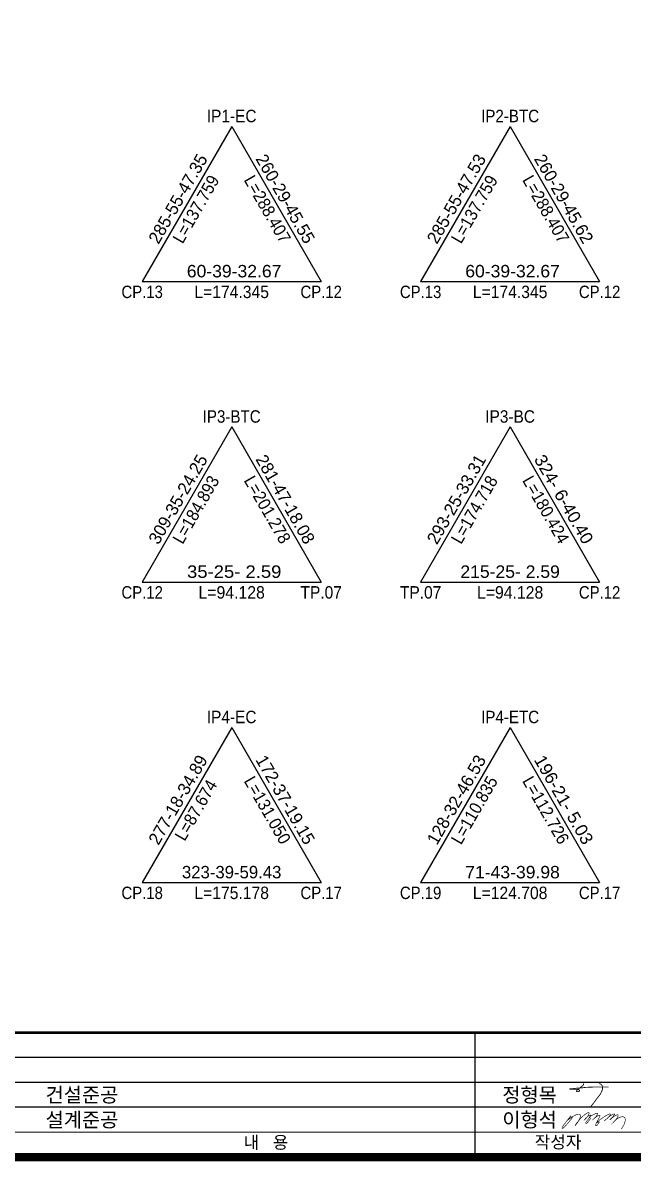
# Model space of a CAD drawing. Extents: x 227222 to 228063, y 224653 to 225247.
# Drawn here: x 227584.2 to 227731.5, y 224671.6 to 224946.1 of the extents above; entities that cross this region are included whole.
import ezdxf
from ezdxf.enums import TextEntityAlignment as Align

# ---------------------------------------------------------------- set-up
doc = ezdxf.new("R2010")
doc.units = 0
doc.header["$LTSCALE"] = 10
doc.header["$MEASUREMENT"] = 0
for name, color, linetype in [('CA-LEAL', 1, 'CONTINUOUS'), ('CA-LEAT', 3, 'CONTINUOUS'), ('CX-BORD', 3, 'CONTINUOUS'), ('CX-BORD-LIN1', 4, 'CONTINUOUS'), ('CX-BORD-LIN2', 3, 'CONTINUOUS'), ('CX-BORD-TEX2', 7, 'CONTINUOUS'), ('CX-BORD-TEX3', 6, 'CONTINUOUS')]:
    doc.layers.add(name, color=color, linetype=linetype)
doc.styles.get("Standard").update_dxf_attribs({"font": 'Dotum.ttf'})
doc.styles.add('TB_TEXT', font='Dotum.ttf')
doc.styles.add('TB_WBTXT', font='Dotum.ttf')
doc.styles.add('TB_WMTXT', font='Dotum.ttf')

# ---------------------------------------------------------------- blocks, each defined once
blk = doc.blocks.new('CXBLKA1-KHCA1')
at = {"layer": 'CX-BORD-LIN1', "const_width": 2}
blk.add_lwpolyline([(796, -2.273736754432321e-12), (0, 0), (0, 553.9999999999995), (795.9999999999995, 553.9999999999995)], close=True, dxfattribs=at)
at = {"layer": 'CX-BORD-LIN1'}
for points, const_width in [([(796, 30.00000000000098), (0, 29.99999999999869)], 0.6), ([(566, 6.000000000000252), (270, 5.9999999999993)], 0.2)]:
    blk.add_lwpolyline(points, dxfattribs=dict(at, const_width=const_width))
blk.add_lwpolyline([(446, 3.907985046680551e-13), (446, 29.99999999999992)], dxfattribs=at)
at = {"layer": 'CX-BORD-LIN2'}
for points in [[(566, 24.00000000000025), (270, 23.9999999999993)], [(566, 18.00000000000136), (270, 18.00000000000041)], [(566, 12.00000000000136), (270, 12.00000000000041)]]:
    blk.add_lwpolyline(points, dxfattribs=at)
at = {"layer": 'CX-BORD-LIN1', "style": 'TB_TEXT'}
for tag, height, p in [('TR_RNUM4', 3, (285.105116618196, 26.63656332936284)), ('TR_RDAT4', 3.5, (317.5, 26.99999999999994)), ('TR_DGN4', 3.5, (459.1184542177598, 26.99999999999993)), ('TR_CHK4', 3.5, (499.1184542177598, 26.99999999999993)), ('TR_APP4', 3.5, (539.1184542177598, 27.00000000000016)), ('TR_RNUM3', 3, (285.105116618196, 20.63656332936395)), ('TR_RDAT3', 3.5, (317.5, 21.00000000000105)), ('TR_DGN3', 3.5, (459.1184542177598, 21.00000000000104)), ('TR_CHK3', 3.5, (499.1184542177598, 21.00000000000104)), ('TR_APP3', 3.5, (539.1184542177598, 21.00000000000126)), ('TR_RDAT2', 3.5, (317.5, 15.00000000000105)), ('TR_DGN2', 3.5, (459.1184542177598, 15.00000000000104)), ('TR_CHK2', 3.5, (499.1184542177598, 15.00000000000104)), ('TR_APP2', 3.5, (539.1184542177598, 15.00000000000126)), ('TR_RNUM2', 3, (285.105116618196, 14.63656332936395)), ('TR_RNUM1', 3, (285.105116618196, 8.636563329362843)), ('TR_RDAT1', 3.5, (317.5, 8.999999999999943)), ('TR_DGN1', 3.5, (459.1184542177598, 8.999999999999929)), ('TR_CHK1', 3.5, (499.1184542177598, 8.999999999999929)), ('TR_APP1', 3.5, (539.1184542177598, 9.000000000000156))]:
    blk.add_attdef(tag, text='', height=height, dxfattribs=at).set_placement(p, align=Align.MIDDLE_CENTER)
for tag, p in [('TR_RCON4', (342.3033138082337, 26.99999999999994)), ('TR_RCON3', (342.3033138082337, 21.00000000000105)), ('TR_RCON2', (342.3033138082337, 15.00000000000105)), ('TR_RCON1', (342.3033138082337, 8.999999999999943))]:
    blk.add_attdef(tag, text='', height=3.5, dxfattribs=at).set_placement(p, align=Align.MIDDLE_LEFT)
at = {"layer": 'CX-BORD-LIN2', "style": 'TB_TEXT'}
blk.add_attdef('TD_VERSION', text='', height=3, rotation=90, dxfattribs=at).set_placement((800.499999405456, 48.01489921212271), align=Align.MIDDLE_CENTER)
at = {"layer": 'CX-BORD-TEX2', "style": 'TB_WMTXT'}
for tag, height, p in [('TB_CNAME', 5, (15.34476638720071, 531.8324131479244)), ('TB_CSCOP', 4, (16.63456755316156, 523.8324131479244))]:
    blk.add_attdef(tag, text='', height=height, dxfattribs=at).set_placement(p, align=Align.BOTTOM_LEFT)
at = {"layer": 'CX-BORD-TEX2', "style": 'TB_WBTXT'}
for tag, height, p in [('TB_MTITIL', 10, (398, 533.326413560618)), ('TB_STITL', 7, (398, 518.326413560618))]:
    blk.add_attdef(tag, text='', height=height, dxfattribs=at).set_placement(p, align=Align.MIDDLE_CENTER)
at = {"layer": 'CX-BORD-TEX3', "style": 'TB_TEXT'}
for s, p in [('작성자', (466, 3.662000000000319)), ('내   용', (395.5, 3.584115170363834))]:
    blk.add_text(s, height=3, dxfattribs=at).set_placement(p, align=Align.MIDDLE)
for tag, height, p in [('TD_DCOMP', 4.5, (217.5, 24.99999999999931)), ('TD_CSECT', 4.5, (611, 24.99999999999896)), ('TD_DNAME_TOP', 4.5, (755, 24.99999999999912)), ('TD_DNAME_MAIN', 4.5, (755, 19.00715491911868)), ('TD_CCOMP', 4.5, (217.5, 14.99999999999931)), ('TD_HSCAL', 4.5, (626.6991483434026, 15.23515171695612)), ('TD_VSCAL', 4.5, (655.7793615572627, 15.23515171695612)), ('TD_DNAME_BOT', 3, (755, 13.65422715006187)), ('TD_CNAME', 4.5, (65, 5.752181573154171)), ('TD_FIELD', 4.5, (182.5, 5.52709622435755)), ('TD_CSTEP', 4.5, (253.2440000000001, 5.527096224357066)), ('TD_DWGCODE', 4.5, (641, 5.385823260720159)), ('TD_DWGNO', 4.5, (755, 5.385823260720144))]:
    blk.add_attdef(tag, text='', height=height, dxfattribs=at).set_placement(p, align=Align.MIDDLE_CENTER)
at = {"layer": 'CX-BORD-TEX3', "style": 'TB_TEXT', "width": 0.9}
blk.add_attdef('TD_CDIST', text='', height=4.5, dxfattribs=at).set_placement((656, 24.99999999999902), align=Align.MIDDLE_CENTER)

msp = doc.modelspace()

# ---------------------------------------------------------------- linework, layer by layer
at = {"layer": 'CA-LEAL', "linetype": 'Continuous'}
for p, q in [((227634.6017678194, 224921.1217335992), (227613.0017704591, 224883.7094340753)), ((227634.6017678194, 224921.1217335992), (227656.2017704591, 224883.7094371232)), ((227701.8017678194, 224921.1217383405), (227680.2017704591, 224883.7094388166)), ((227701.8017678194, 224921.1217383405), (227723.4017704591, 224883.7094418645)), ((227613.0017704591, 224883.7094340753), (227656.2017704591, 224883.7094371232)), ((227680.2017704591, 224883.7094388166), (227723.4017704591, 224883.7094418645)), ((227634.601772932, 224848.6592785591), (227613.0017755717, 224811.2469790351)), ((227634.601772932, 224848.6592785591), (227656.2017755717, 224811.2469820832)), ((227701.8017729321, 224848.6592833005), (227680.2017755717, 224811.2469837765)), ((227701.8017729321, 224848.6592833005), (227723.4017755717, 224811.2469868245)), ((227613.0017755717, 224811.2469790351), (227656.2017755717, 224811.2469820832)), ((227680.2017755717, 224811.2469837765), (227723.4017755717, 224811.2469868245)), ((227634.6017780447, 224776.1968235191), (227613.0017806843, 224738.7845259951)), ((227634.6017780447, 224776.1968235191), (227656.2017806843, 224738.7845290431)), ((227701.8017780447, 224776.1968282604), (227680.2017806843, 224738.7845307364)), ((227701.8017780447, 224776.1968282604), (227723.4017806843, 224738.7845337844)), ((227613.0017806843, 224738.7845259951), (227656.2017806843, 224738.7845290431)), ((227680.2017806843, 224738.7845307364), (227723.4017806843, 224738.7845337844))]:
    msp.add_line(p, q, dxfattribs=at)
at = {"layer": 'CX-BORD-LIN1'}
for points, const_width in [([(227716.0910291561, 224688.9960875531), (227717.0493697245, 224689.0663869375), (227718.3184662339, 224689.2291383975), (227719.0632351396, 224689.2680883558), (227719.987156082, 224689.3763877949), (227720.6150137883, 224689.4066817726), (227721.7278384252, 224689.4542864085), (227725.575680151, 224689.4846455373)], 0.2099999999999999), ([(227719.5088062, 224690.3147525161), (227719.5214854259, 224690.1838058888), (227719.5341646517, 224690.1246688493), (227719.5172586722, 224690.0401867129), (227719.4792220299, 224689.9641533765), (227719.4327318802, 224689.8838956401), (227719.263677261, 224689.7740690582), (227719.0270007942, 224689.558640946), (227718.5874598197, 224689.2291618519), (227718.3507833528, 224688.9968374427), (227718.156370282, 224688.8489938669), (227718.0126741145, 224688.764512382), (227717.932373041, 224688.6673583486), (227717.868977947, 224688.5871006122), (227717.8309402695, 224688.4983947274), (227717.8351670232, 224688.4265851394), (227717.8774304192, 224688.3547755515), (227717.9154680967, 224688.3421036545), (227718.0887484344, 224688.3547755515), (227718.1605970357, 224688.3716725), (227718.4395368985, 224688.4350332879), (227718.54096967, 224688.4688265334), (227718.5663281216, 224688.5026191273), (227718.562101368, 224688.5871006122), (227718.54096967, 224688.6758064971), (227718.4944795203, 224688.747616085), (227718.4522161243, 224688.785633079), (227718.338104127, 224688.8236494215), (227718.2070871854, 224688.8658901639), (227718.0845227159, 224688.8912352609), (227717.9070156246, 224688.8912352609), (227717.6407539524, 224688.9165797063), (227716.7218258176, 224688.9459745983), (227716.1343619218, 224688.9501983467)], 0.2099999999999999), ([(227723.2807506265, 224690.3155688599), (227723.501583237, 224690.2160315978), (227723.6358155343, 224690.1597709812), (227723.7310763965, 224690.1035103647), (227723.817677745, 224690.0342670802), (227723.9066724941, 224689.9124963396), (227724.0039489061, 224689.8287341234), (227724.0608180497, 224689.707577758), (227724.0742871391, 224689.5475320249), (227724.0823431267, 224688.9216745256), (227724.0631969574, 224688.8116440206), (227724.00815185, 224688.6513813343), (227723.9483199414, 224688.5317827327), (227723.9267803715, 224688.4839429012), (227723.7999270359, 224688.1958882058), (227723.6491521171, 224687.8921066763), (227723.4001432191, 224687.5059324076), (227723.0674791741, 224687.0729848315), (227722.6766219547, 224686.6029962255), (227722.4372953557, 224686.2729034077), (227722.0612416086, 224685.7308374427), (227721.6663522545, 224685.2428742883), (227721.1843894972, 224684.607941235)], 0.2099999999999999), ([(227716.503634035, 224682.6140438824), (227716.4503934049, 224682.5482442014), (227716.3829058453, 224682.4622981565), (227716.3034973661, 224682.3594834702), (227716.2144939777, 224682.2430778648), (227716.1182216901, 224682.1163590626), (227716.0170065134, 224681.982604786), (227715.9131744578, 224681.8450927572), (227715.8090515334, 224681.7071006988), (227715.706633627, 224681.5714413795), (227715.606596132, 224681.4390677541), (227715.5092843181, 224681.3104678241), (227715.4150434554, 224681.186129591), (227715.3242188139, 224681.066541056), (227715.2371556635, 224680.9521902207), (227715.1541992742, 224680.8435650862), (227715.0756949159, 224680.7411536542), (227715.0018999176, 224680.6452539929), (227714.9327198449, 224680.5554044392), (227714.8679723224, 224680.4709533969), (227714.8074749747, 224680.3912492697), (227714.7510454264, 224680.3156404615), (227714.6985013021, 224680.243475376), (227714.6496602265, 224680.1741024172), (227714.6043398241, 224680.1068699886), (227714.5624033652, 224680.0413206446), (227714.5238967027, 224679.9777735408), (227714.488911335, 224679.9167419831), (227714.4575387606, 224679.8587392774), (227714.429870478, 224679.8042787299), (227714.4059979856, 224679.7538736464), (227714.3860127819, 224679.708037333), (227714.3700063655, 224679.6672830956), (227714.3580367474, 224679.6319735296), (227714.3500279899, 224679.6018683876), (227714.3458706677, 224679.5765767119), (227714.3454553557, 224679.5557075445), (227714.3486726287, 224679.5388699275), (227714.3554130615, 224679.5256729031), (227714.3655672288, 224679.5157255133), (227714.3790257057, 224679.5086368003), (227714.3956822619, 224679.50412042), (227714.4154434473, 224679.502308484), (227714.4382190071, 224679.5034377175), (227714.4639186861, 224679.5077448459), (227714.4924522295, 224679.5154665947), (227714.5237293821, 224679.5268396891), (227714.557659889, 224679.5421008546), (227714.5941534952, 224679.5614868166), (227714.6333075711, 224679.5854075956), (227714.6759699894, 224679.6149663941), (227714.7231762477, 224679.6514397095), (227714.7759618442, 224679.6961040396), (227714.8353622766, 224679.7502358819), (227714.902413043, 224679.8151117339), (227714.9781496413, 224679.8920080936), (227715.0636075693, 224679.9822014583), (227715.1592500708, 224680.0862596033), (227715.2632513715, 224680.2019154137), (227715.3732134431, 224680.3261930525), (227715.4867382571, 224680.4561166824), (227715.6014277851, 224680.5887104662), (227715.7148839987, 224680.7209985668), (227715.8247088693, 224680.850005147), (227715.9285043687, 224680.9727543695), (227716.0243538459, 224681.0868408294), (227716.1122661611, 224681.19214085), (227716.1927315519, 224681.2891011869), (227716.266240256, 224681.3781685958), (227716.333282511, 224681.4597898322), (227716.3943485548, 224681.5344116515), (227716.4499286249, 224681.6024808094), (227716.5005129591, 224681.6644440616), (227716.5465495515, 224681.7207836321), (227716.5883174224, 224681.7721236201), (227716.6260533486, 224681.819123593), (227716.6599941067, 224681.8624431187), (227716.6903764734, 224681.9027417648), (227716.7174372256, 224681.9406790989), (227716.74141314, 224681.9769146886), (227716.7625409933, 224682.0121081017), (227716.7810451968, 224682.0467504606), (227716.7971006995, 224682.0806591075), (227716.8108700852, 224682.1134829393), (227716.8225159376, 224682.1448708528), (227716.8322008404, 224682.1744717452), (227716.8400873773, 224682.2019345134), (227716.8463381317, 224682.2269080542), (227716.8511156876, 224682.2490412648), (227716.8544981417, 224682.2680539796), (227716.8562256436, 224682.2839497833), (227716.8559538559, 224682.2968031986), (227716.8533384413, 224682.3066887476), (227716.8480350626, 224682.3136809529), (227716.8396993824, 224682.3178543369), (227716.8279870633, 224682.3192834219), (227716.8125537682, 224682.3180427304), (227716.7931033787, 224682.3141305331), (227716.7695326526, 224682.3072400946), (227716.7417865666, 224682.2969884273), (227716.7098100975, 224682.2829925441), (227716.6735482221, 224682.2648694577), (227716.6329459172, 224682.2422361809), (227716.5879481595, 224682.2147097264), (227716.5384999257, 224682.1819071069), (227716.4846159478, 224682.14360136), (227716.4265899779, 224682.1001896227), (227716.3647855232, 224682.0522250565), (227716.2995660908, 224682.0002608232), (227716.2312951879, 224681.9448500847), (227716.1603363218, 224681.8865460024), (227716.0870529997, 224681.8259017383), (227716.0118087287, 224681.7634704541), (227715.9356567265, 224681.7002812937), (227715.8624090524, 224681.6392673308), (227715.7965674762, 224681.5838376211), (227715.7426337677, 224681.5374012204), (227715.7051096967, 224681.5033671846), (227715.6884970328, 224681.4851445694), (227715.697297546, 224681.4861424309), (227715.7360130059, 224681.5097698246), (227715.80741462, 224681.5580991253), (227715.9073513454, 224681.6278559831), (227716.0299415772, 224681.7144293663), (227716.16930371, 224681.813208244), (227716.3195561389, 224681.9195815847), (227716.4748172587, 224682.0289383572), (227716.6292054642, 224682.1366675301), (227716.7768391503, 224682.2381580722), (227716.9130468484, 224682.329705284), (227717.0379976355, 224682.4112297935), (227717.1530707254, 224682.4835585602), (227717.2596453316, 224682.5475185438), (227717.3591006679, 224682.603936704), (227717.4528159478, 224682.6536400006), (227717.542170385, 224682.697455393), (227717.6285431931, 224682.7362098411), (227717.7130142726, 224682.7706239609), (227717.795466271, 224682.8009929948), (227717.8754825227, 224682.8275058415), (227717.952646362, 224682.8503513998), (227718.0265411235, 224682.8697185685), (227718.0967501412, 224682.8857962462), (227718.1628567498, 224682.8987733319), (227718.2244442835, 224682.9088387242), (227718.2812229106, 224682.9161374186), (227718.3334101342, 224682.9206387969), (227718.3813502918, 224682.9222683376), (227718.4253877203, 224682.920951519), (227718.4658667571, 224682.91661382), (227718.5031317393, 224682.9091807188), (227718.5375270041, 224682.898577694), (227718.5693968885, 224682.8847302239), (227718.599019377, 224682.8676373815), (227718.6264070423, 224682.8475926167), (227718.6515061044, 224682.8249629738), (227718.6742627831, 224682.8001154969), (227718.6946232983, 224682.7734172303), (227718.71253387, 224682.7452352186), (227718.727940718, 224682.7159365056), (227718.7407900623, 224682.6858881357), (227718.7510490372, 224682.6553144139), (227718.7587684351, 224682.623868687), (227718.7640199628, 224682.5910615629), (227718.766875327, 224682.5564036492), (227718.7674062345, 224682.5194055534), (227718.7656843922, 224682.4795778834), (227718.7617815067, 224682.4364312467), (227718.755769285, 224682.389476251), (227718.7476288678, 224682.3382727212), (227718.736979132, 224682.2825773518), (227718.7233483886, 224682.2221960543), (227718.7062649486, 224682.1569347407), (227718.6852571229, 224682.0865993226), (227718.6598532224, 224682.0109957116), (227718.6295815581, 224681.9299298194), (227718.593970441, 224681.8432075579), (227718.5526450344, 224681.7507323463), (227718.5056179109, 224681.6527976351), (227718.452998496, 224681.5497943824), (227718.3948962144, 224681.4421135464), (227718.3314204916, 224681.330146085), (227718.2626807526, 224681.2142829566), (227718.1887864226, 224681.0949151191), (227718.1098469266, 224680.9724335308), (227718.0264197875, 224680.847773876), (227717.9408549181, 224680.7240507457), (227717.8559503289, 224680.6049234568), (227717.7745040304, 224680.4940513265), (227717.6993140331, 224680.3950936718), (227717.6331783474, 224680.3117098098), (227717.5788949839, 224680.2475590578), (227717.539261953, 224680.2063007328), (227717.5163532388, 224680.1904674379), (227717.5093467192, 224680.1980849201), (227717.5166962459, 224680.2260522124), (227717.5368556704, 224680.2712683479), (227717.5682788442, 224680.3306323597), (227717.609419619, 224680.4010432807), (227717.6587318462, 224680.4794001439), (227717.7146693774, 224680.5626019823), (227717.775853086, 224680.6480513717), (227717.8415719324, 224680.7351650589), (227717.911281899, 224680.8238633331), (227717.9844389679, 224680.9140664836), (227718.0604991216, 224681.0056948001), (227718.1389183422, 224681.0986685717), (227718.219152612, 224681.1929080879), (227718.3006579134, 224681.2883336381), (227718.3830231414, 224681.384843328), (227718.4663688437, 224681.4822465289), (227718.5509484805, 224681.5803304283), (227718.6370155121, 224681.6788822139), (227718.724823399, 224681.7776890732), (227718.8146256014, 224681.8765381938), (227718.9066755798, 224681.9752167635), (227719.0012267946, 224682.0735119697), (227719.0983845434, 224682.1711476326), (227719.1976614734, 224682.2675941032), (227719.2984220688, 224682.362258365), (227719.4000308142, 224682.4545474014), (227719.501852194, 224682.5438681959), (227719.6032506925, 224682.629627732), (227719.7035907943, 224682.7112329932), (227719.8022369836, 224682.7880909631), (227719.8985689946, 224682.8596941761), (227719.9920275599, 224682.9258773705), (227720.0820686618, 224682.9865608358), (227720.1681482825, 224683.0416648614), (227720.2497224044, 224683.0911097367), (227720.3262470097, 224683.1348157509), (227720.3971780806, 224683.1727031936), (227720.4619715996, 224683.2046923541), (227720.5202559245, 224683.2307912661), (227720.572348917, 224683.2513589405), (227720.6187408141, 224683.2668421327), (227720.6599218533, 224683.2776875979), (227720.6963822717, 224683.2843420914), (227720.7286123066, 224683.2872523685), (227720.7571021953, 224683.2868651845), (227720.7823421751, 224683.2836272945), (227720.8047529353, 224683.2779544344), (227720.8244769741, 224683.2701382621), (227720.841587242, 224683.2604394158), (227720.8561566893, 224683.2491185339), (227720.8682582663, 224683.2364362548), (227720.8779649234, 224683.2226532166), (227720.885349611, 224683.2080300579), (227720.8904852795, 224683.1928274169), (227720.893417471, 224683.1771769412), (227720.894082095, 224683.1606943159), (227720.8923876529, 224683.1428662356), (227720.8882426458, 224683.1231793946), (227720.8815555752, 224683.1011204875), (227720.8722349423, 224683.0761762085), (227720.8601892485, 224683.0478332523), (227720.845326995, 224683.0155783132), (227720.8276476636, 224682.9790988785), (227720.807514658, 224682.9388856066), (227720.7853823625, 224682.8956299489), (227720.7617051613, 224682.8500233565), (227720.7369374385, 224682.8027572808), (227720.7115335784, 224682.754523173), (227720.6859479652, 224682.7060124845), (227720.660634983, 224682.6579166664), (227720.6359218713, 224682.6107835658), (227720.611627291, 224682.5645866125), (227720.5874427581, 224682.5191556321), (227720.5630597885, 224682.4743204499), (227720.5381698983, 224682.4299108917), (227720.5124646035, 224682.3857567829), (227720.4856354202, 224682.3416879491), (227720.4573738644, 224682.2975342159), (227720.4274622253, 224682.2532011964), (227720.3960458852, 224682.2088976547), (227720.3633609992, 224682.1649081424), (227720.3296437229, 224682.1215172113), (227720.2951302115, 224682.0790094129), (227720.2600566205, 224682.0376692992), (227720.224659105, 224681.9977814216), (227720.1891738207, 224681.959630332), (227720.1537641798, 224681.9233649487), (227720.1183026234, 224681.8885916569), (227720.0825888495, 224681.8547812086), (227720.0464225562, 224681.8214043555), (227720.0096034416, 224681.7879318498), (227719.9719312037, 224681.7538344432), (227719.9332055407, 224681.7185828876), (227719.8932261505, 224681.6816479351), (227719.8521591226, 224681.6429706048), (227719.8116361119, 224681.6043729856), (227719.7736551647, 224681.5681474333), (227719.7402143271, 224681.5365863044), (227719.7133116455, 224681.5119819546), (227719.6949451661, 224681.4966267404), (227719.687112935, 224681.4928130175), (227719.6918129987, 224681.5028331423), (227719.7104317896, 224681.5282233231), (227719.7419092859, 224681.5674951776), (227719.784573852, 224681.618404176), (227719.8367538524, 224681.6787057881), (227719.8967776516, 224681.7461554842), (227719.9629736139, 224681.8185087342), (227720.0336701038, 224681.8935210082), (227720.1071954858, 224681.9689477762), (227720.1820659571, 224682.0428428091), (227720.2575490454, 224682.1144530797), (227720.3331001113, 224682.1833238622), (227720.4081745153, 224682.2490004302), (227720.4822276179, 224682.3110280576), (227720.5547147797, 224682.3689520182), (227720.6250913611, 224682.4223175859), (227720.6928127227, 224682.4706700344), (227720.7573797671, 224682.5136862855), (227720.8184755654, 224682.5515698516), (227720.875828731, 224682.5846558936), (227720.929167877, 224682.6132795719), (227720.9782216166, 224682.637776047), (227721.0227185632, 224682.6584804794), (227721.0623873299, 224682.6757280298), (227721.0969565301, 224682.6898538586), (227721.1262755315, 224682.7011275029), (227721.1506767201, 224682.7095560062), (227721.1706132365, 224682.7150807889), (227721.1865382212, 224682.7176432708), (227721.1989048146, 224682.7171848722), (227721.2081661574, 224682.7136470132), (227721.2147753902, 224682.7069711139), (227721.2191856533, 224682.6970985945), (227721.2217776555, 224682.6840227496), (227721.2226423769, 224682.6679443724), (227721.2217983658, 224682.6491161305), (227721.2192641704, 224682.6277906916), (227721.2150583391, 224682.6042207234), (227721.2091994201, 224682.5786588935), (227721.2017059618, 224682.5513578697), (227721.1925965122, 224682.5225703195), (227721.1818471691, 224682.4924593742), (227721.1692642279, 224682.4608300182), (227721.1546115331, 224682.4273976999), (227721.1376529294, 224682.3918778672), (227721.1181522615, 224682.3539859682), (227721.0958733741, 224682.3134374509), (227721.0705801119, 224682.2699477636), (227721.0420363195, 224682.2232323542), (227721.010069414, 224682.173078473), (227720.9747611016, 224682.1195605791), (227720.9362566609, 224682.062824934), (227720.8947013708, 224682.0030177985), (227720.8502405096, 224681.9402854343), (227720.8030193561, 224681.8747741025), (227720.753183189, 224681.8066300643), (227720.7008772868, 224681.7359995811), (227720.6463740728, 224681.6631725186), (227720.5904545488, 224681.5890131604), (227720.534026861, 224681.5145293946), (227720.4779991558, 224681.4407291093), (227720.4232795796, 224681.3686201925), (227720.3707762786, 224681.2992105323), (227720.3213973992, 224681.2335080169), (227720.2760510878, 224681.1725205341), (227720.2354577615, 224681.1170201741), (227720.1995869207, 224681.0668358348), (227720.1682203367, 224681.0215606159), (227720.1411397807, 224680.980787617), (227720.118127024, 224680.944109938), (227720.0989638378, 224680.9111206786), (227720.0834319934, 224680.8814129386), (227720.0713132621, 224680.8545798177), (227720.0624378412, 224680.8302631694), (227720.0568296333, 224680.8082998627), (227720.0545609668, 224680.7885755206), (227720.0557041705, 224680.7709757654), (227720.0603315729, 224680.7553862203), (227720.0685155027, 224680.7416925078), (227720.0803282884, 224680.7297802508), (227720.0958422587, 224680.7195350721), (227720.1150241335, 224680.7109312661), (227720.1374181987, 224680.7042978145), (227720.1624631313, 224680.7000523709), (227720.1895976083, 224680.6986125886), (227720.218260307, 224680.7003961212), (227720.2478899045, 224680.705820622), (227720.2779250777, 224680.7153037446), (227720.3078045039, 224680.7292631423), (227720.3371934307, 224680.7480871789), (227720.3666633873, 224680.7720470583), (227720.3970124735, 224680.8013846947), (227720.4290387892, 224680.8363420025), (227720.463540434, 224680.8771608958), (227720.5013155078, 224680.9240832888), (227720.5431621104, 224680.9773510959), (227720.5898783415, 224681.0372062311), (227720.6418507819, 224681.1035387041), (227720.6978199367, 224681.1748309055), (227720.7561147918, 224681.2492133214), (227720.8150643331, 224681.3248164379), (227720.8729975467, 224681.3997707408), (227720.9282434185, 224681.4722067164), (227720.9791309346, 224681.5402548506), (227721.0239890809, 224681.6020456294), (227721.0615434235, 224681.6561634005), (227721.0921058481, 224681.7030079573), (227721.1163848209, 224681.743432955), (227721.1350888076, 224681.7782920485), (227721.1489262742, 224681.808438893), (227721.1586056866, 224681.8347271434), (227721.1648355107, 224681.8580104549), (227721.1683242125, 224681.8791424824), (227721.169689381, 224681.8988385909), (227721.1691850982, 224681.9172609838), (227721.1669745693, 224681.9344335747), (227721.1632209994, 224681.9503802769), (227721.1580875936, 224681.9651250038), (227721.1517375571, 224681.9786916688), (227721.1443340951, 224681.9911041852), (227721.1360404126, 224682.0023864665), (227721.1269321367, 224682.0125912521), (227721.1167345818, 224682.0218865859), (227721.1050854841, 224682.0304693376), (227721.0916225799, 224682.038536377), (227721.0759836054, 224682.0462845741), (227721.0578062969, 224682.0539107987), (227721.0367283905, 224682.0616119207), (227721.0123876226, 224682.0695848097), (227720.9849446253, 224682.0781237807), (227720.9566516136, 224682.0879129288), (227720.9302836985, 224682.0997337939), (227720.908615991, 224682.1143679159), (227720.8944236021, 224682.1325968348), (227720.8904816427, 224682.1552020906), (227720.8995652237, 224682.1829652233), (227720.9244494561, 224682.2166677729), (227720.9670024443, 224682.2567709204), (227721.0254642658, 224682.3024544111), (227721.0971679915, 224682.3525776314), (227721.1794466924, 224682.4059999677), (227721.2696334394, 224682.4615808063), (227721.3650613034, 224682.5181795336), (227721.4630633553, 224682.5746555359), (227721.5609726661, 224682.6298681996), (227721.6565516487, 224682.6828439652), (227721.7492800842, 224682.7332774884), (227721.8390670955, 224682.7810304795), (227721.9258218058, 224682.8259646483), (227722.0094533381, 224682.8679417051), (227722.0898708155, 224682.9068233596), (227722.1669833611, 224682.9424713219), (227722.2407000978, 224682.9747473021), (227722.3109121184, 224683.0035728556), (227722.3774383946, 224683.0291089199), (227722.4400798675, 224683.0515762781), (227722.4986374786, 224683.071195713), (227722.552912169, 224683.0881880076), (227722.60270488, 224683.1027739451), (227722.6478165528, 224683.1151743083), (227722.6880481288, 224683.1256098802), (227722.723312237, 224683.1342344921), (227722.7539682575, 224683.1409341677), (227722.7804872581, 224683.1455279795), (227722.8033403067, 224683.1478349993), (227722.8229984712, 224683.1476742993), (227722.8399328193, 224683.1448649517), (227722.854614419, 224683.1392260287), (227722.8675143381, 224683.1305766022), (227722.879004115, 224683.1188461363), (227722.8890571701, 224683.104405661), (227722.8975473943, 224683.0877365981), (227722.9043486785, 224683.0693203698), (227722.9093349137, 224683.0496383979), (227722.9123799907, 224683.0291721041), (227722.9133578005, 224683.0084029106), (227722.9121422341, 224682.987812239), (227722.9086250055, 224682.9676966605), (227722.9027691219, 224682.9476133426), (227722.8945554136, 224682.9269346017), (227722.8839647108, 224682.9050327545), (227722.870977844, 224682.8812801176), (227722.8555756435, 224682.8550490075), (227722.8377389395, 224682.8257117409), (227722.8174485624, 224682.7926406343), (227722.7947673594, 224682.7554699715), (227722.770086246, 224682.7148819047), (227722.7438781542, 224682.6718205532), (227722.7166160164, 224682.6272300365), (227722.6887727648, 224682.5820544739), (227722.6608213317, 224682.5372379847), (227722.6332346493, 224682.4937246884), (227722.6064856498, 224682.4524587042), (227722.5808897251, 224682.414131948), (227722.5561321048, 224682.3784275199), (227722.5317404784, 224682.3447763165), (227722.5072425349, 224682.3126092347), (227722.4821659639, 224682.2813571708), (227722.4560384544, 224682.2504510217), (227722.4283876959, 224682.2193216837), (227722.3987413776, 224682.1874000538), (227722.3667331081, 224682.1542158643), (227722.3324201733, 224682.1196941923), (227722.2959657784, 224682.0838589507), (227722.2575331286, 224682.0467340524), (227722.2172854292, 224682.0083434103), (227722.1753858853, 224681.9687109374), (227722.1319977022, 224681.9278605467), (227722.087284085, 224681.8858161511), (227722.0418470624, 224681.8430200564), (227721.9980439567, 224681.80158814), (227721.9586709137, 224681.7640546722), (227721.9265240789, 224681.7329539232), (227721.9043995983, 224681.7108201634), (227721.8950936173, 224681.7001876629), (227721.9014022819, 224681.7035906921), (227721.9261217376, 224681.7235635213), (227721.970940511, 224681.7616033058), (227722.0331166509, 224681.8150587412), (227722.1088005873, 224681.8802414082), (227722.1941427498, 224681.9534628874), (227722.2852935682, 224682.0310347594), (227722.3784034723, 224682.1092686051), (227722.4696228917, 224682.1844760049), (227722.5551022562, 224682.2529685397), (227722.6318091614, 224682.3118648846), (227722.6999798658, 224682.3615120943), (227722.7606677939, 224682.4030643175), (227722.8149263699, 224682.4376757034), (227722.8638090184, 224682.466500401), (227722.9083691636, 224682.4906925593), (227722.94966023, 224682.5114063274), (227722.988735642, 224682.5297958543), (227723.0264641863, 224682.5468216024), (227723.0629760991, 224682.5626692875), (227723.0982169789, 224682.577330939), (227723.1321324243, 224682.5907985859), (227723.1646680338, 224682.6030642575), (227723.195769406, 224682.614119983), (227723.2253821395, 224682.6239577917), (227723.2534518328, 224682.6325697126), (227723.2799391269, 224682.639908321), (227723.3048648328, 224682.6457683744), (227723.3282648039, 224682.6499051766), (227723.3501748936, 224682.6520740312), (227723.3706309553, 224682.6520302417), (227723.3896688426, 224682.6495291119), (227723.4073244087, 224682.6443259452), (227723.4236335072, 224682.6361760453), (227723.4385898517, 224682.624932687), (227723.4520185963, 224682.6108410301), (227723.4637027555, 224682.5942442057), (227723.4734253437, 224682.5754853449), (227723.4809693754, 224682.5549075786), (227723.486117865, 224682.532854038), (227723.4886538268, 224682.509667854), (227723.4883602754, 224682.4856921578), (227723.4850986327, 224682.4611774233), (227723.4790439517, 224682.4360034955), (227723.4704496926, 224682.4099575627), (227723.4595693161, 224682.3828268129), (227723.4466562824, 224682.3543984341), (227723.4319640522, 224682.3244596144), (227723.4157460859, 224682.2927975421), (227723.3982558438, 224682.2591994048), (227723.3797167015, 224682.2235312994), (227723.3602316943, 224682.1859749559), (227723.3398737725, 224682.1467910128), (227723.3187158864, 224682.1062401086), (227723.2968309865, 224682.064582882), (227723.274292023, 224682.0220799715), (227723.2511719462, 224681.9789920156), (227723.2275437065, 224681.935579653), (227723.2034710837, 224681.892039691), (227723.1789811746, 224681.8483136122), (227723.1540919058, 224681.8042790685), (227723.1288212038, 224681.7598137116), (227723.1031869948, 224681.714795193), (227723.0772072054, 224681.6691011642), (227723.0508997619, 224681.6226092772), (227723.0242825908, 224681.5751971833), (227722.9973979353, 224681.526829414), (227722.9703853055, 224681.4778180187), (227722.9434085286, 224681.4285619268), (227722.9166314317, 224681.3794600674), (227722.8902178415, 224681.3309113696), (227722.8643315853, 224681.2833147627), (227722.83913649, 224681.2370691758), (227722.8147963827, 224681.1925735382), (227722.7914234691, 224681.1500734113), (227722.7689234705, 224681.1092008854), (227722.7471504864, 224681.0694346829), (227722.725958617, 224681.0302535266), (227722.705201962, 224680.9911361386), (227722.6847346213, 224680.9515612418), (227722.6644106948, 224680.9110075585), (227722.6440842822, 224680.8689538113), (227722.623673263, 224680.8250755302), (227722.6033506344, 224680.7798354757), (227722.583353173, 224680.7338932154), (227722.5639176557, 224680.6879083175), (227722.5452808591, 224680.6425403496), (227722.5276795598, 224680.5984488798), (227722.5113505347, 224680.5562934758), (227722.4965305604, 224680.5167337055), (227722.4834168472, 224680.4802567063), (227722.4720483402, 224680.4466598924), (227722.4624244181, 224680.4155682479), (227722.4545444594, 224680.3866067563), (227722.4484078429, 224680.3594004017), (227722.4440139471, 224680.3335741678), (227722.4413621507, 224680.3087530384), (227722.4404518325, 224680.2845619973), (227722.4412553773, 224680.2607470483), (227722.4436371951, 224680.2375382741), (227722.4474347024, 224680.2152867778), (227722.4524853155, 224680.1943436621), (227722.4586264508, 224680.1750600298), (227722.4656955246, 224680.1577869837), (227722.4735299532, 224680.1428756267), (227722.4819671531, 224680.1306770616), (227722.4908896682, 224680.1214240285), (227722.5003605525, 224680.1148758163), (227722.510487988, 224680.1106733516), (227722.5213801561, 224680.1084575606), (227722.5331452388, 224680.1078693695), (227722.5458914177, 224680.1085497049), (227722.5597268747, 224680.1101394928), (227722.5747597913, 224680.1122796597), (227722.5911834578, 224680.1149152103), (227722.6095315982, 224680.1192074623), (227722.6304230449, 224680.1266218121), (227722.6544766306, 224680.1386236557), (227722.6823111877, 224680.1566783893), (227722.7145455486, 224680.1822514092), (227722.7517985459, 224680.2168081115), (227722.7946890119, 224680.2618138923), (227722.8434297179, 224680.3180289475), (227722.8966091895, 224680.3833926709), (227722.9524098906, 224680.455139256), (227723.0090142857, 224680.5305028962), (227723.0646048388, 224680.6067177851), (227723.1173640141, 224680.6810181161), (227723.1654742759, 224680.7506380825), (227723.2071180883, 224680.8128118781), (227723.2409110741, 224680.8654203794), (227723.267201491, 224680.9089311972), (227723.286770755, 224680.9444586249), (227723.3004002825, 224680.9731169567), (227723.3088714897, 224680.9960204863), (227723.3129657927, 224681.0142835074), (227723.3134646079, 224681.0290203142), (227723.3111493513, 224681.0413452001), (227723.3066560572, 224681.052163695), (227723.3000392305, 224681.0615462725), (227723.2912079944, 224681.0693546416), (227723.2800714718, 224681.0754505118), (227723.2665387857, 224681.0796955923), (227723.2505190592, 224681.0819515926), (227723.2319214153, 224681.0820802218), (227723.2106549768, 224681.0799431893), (227723.1866107331, 224681.0753995475), (227723.1596071377, 224681.0682977214), (227723.1294445103, 224681.0584834786), (227723.0959231708, 224681.0458025871), (227723.0588434389, 224681.030100815), (227723.0180056342, 224681.0112239301), (227722.9732100768, 224680.9890177003), (227722.9242570862, 224680.9633278935), (227722.8715278891, 224680.9344603179), (227722.8177273404, 224680.9045609427), (227722.7661412015, 224680.8762357771), (227722.7200552342, 224680.8520908306), (227722.6827551999, 224680.8347321125), (227722.6575268605, 224680.8267656322), (227722.6476559774, 224680.8307973991), (227722.6564283124, 224680.8494334224), (227722.6860978418, 224680.8844203415), (227722.7347914015, 224680.9340673142), (227722.7996040422, 224680.9958241285), (227722.8776308144, 224681.0671405721), (227722.9659667689, 224681.1454664328), (227723.0617069562, 224681.2282514986), (227723.161946427, 224681.3129455571), (227723.263780232, 224681.3969983962), (227723.3647664583, 224681.4783025734), (227723.4643153393, 224681.5565217253), (227723.5623001451, 224681.631762258), (227723.6585941456, 224681.7041305778), (227723.7530706109, 224681.773733091), (227723.8456028107, 224681.8406762036), (227723.9360640152, 224681.905066322), (227724.0243274943, 224681.9670098525), (227724.1103299865, 224682.0266225006), (227724.1942621052, 224682.0840571705), (227724.2763779318, 224682.1394760658), (227724.3569315482, 224682.1930413899), (227724.4361770363, 224682.2449153464), (227724.5143684776, 224682.295260139), (227724.5917599539, 224682.3442379712), (227724.668605547, 224682.3920110465), (227724.7450746448, 224682.4386875005), (227724.8209978592, 224682.4841591975), (227724.8961211084, 224682.5282639335), (227724.9701903106, 224682.5708395047), (227725.0429513837, 224682.6117237075), (227725.1141502462, 224682.6507543379), (227725.1835328159, 224682.6877691922), (227725.2508450111, 224682.7226060664), (227725.3158206951, 224682.7551218198), (227725.378145512, 224682.7852495634), (227725.437493051, 224682.8129414709), (227725.4935369016, 224682.8381497161), (227725.5459506529, 224682.860826473), (227725.5944078944, 224682.8809239153), (227725.6385822153, 224682.898394217), (227725.6781472048, 224682.9131895519), (227725.7129457369, 224682.9253077268), (227725.7434978235, 224682.9349290806), (227725.7704927612, 224682.9422795853), (227725.7946198465, 224682.9475852128), (227725.8165683757, 224682.9510719349), (227725.8370276456, 224682.9529657236), (227725.8566869525, 224682.9534925508), (227725.8762355931, 224682.9528783884), (227725.8961602991, 224682.9512778699), (227725.9161375439, 224682.948560275), (227725.9356412363, 224682.9445235449), (227725.9541452846, 224682.9389656209), (227725.9711235978, 224682.9316844442), (227725.9860500844, 224682.9224779561), (227725.9983986532, 224682.9111440977), (227726.0076432127, 224682.8974808106), (227726.0133998589, 224682.8813901859), (227726.0158534369, 224682.8631909157), (227726.0153309791, 224682.8433058422), (227726.012159518, 224682.8221578075), (227726.0066660858, 224682.8001696537), (227725.999177715, 224682.7777642231), (227725.9900214379, 224682.7553643578), (227725.979524287, 224682.7333928999), (227725.9679072717, 224682.7121113529), (227725.9549673096, 224682.6911358651), (227725.9403952953, 224682.6699212459), (227725.9238821235, 224682.6479223052), (227725.9051186889, 224682.6245938523), (227725.883795886, 224682.599390697), (227725.8596046096, 224682.5717676487), (227725.8322357543, 224682.5411795171), (227725.8015043715, 224682.5072451074), (227725.7677221399, 224682.4702392083), (227725.7313248947, 224682.4306006037), (227725.6927484714, 224682.3887680779), (227725.6524287054, 224682.3451804151), (227725.610801432, 224682.3002763996), (227725.5683024866, 224682.2544948155), (227725.5253677047, 224682.208274447), (227725.4823815076, 224682.162025716), (227725.4395226613, 224682.1160455943), (227725.3969185179, 224682.0706026916), (227725.3546964294, 224682.0259656177), (227725.3129837479, 224681.9824029819), (227725.2719078255, 224681.940183394), (227725.2315960142, 224681.8995754635), (227725.1921756662, 224681.8608478002), (227725.1536681103, 224681.8241076747), (227725.115670584, 224681.7888170034), (227725.0776743014, 224681.7542763638), (227725.0391704768, 224681.7197863332), (227724.9996503245, 224681.6846474891), (227724.9586050588, 224681.6481604092), (227724.9155258938, 224681.6096256707), (227724.8699040438, 224681.5683438512), (227724.8218330626, 224681.5242453419), (227724.7738158617, 224681.4797797891), (227724.7289576921, 224681.4380266527), (227724.6903638049, 224681.4020653928), (227724.6611394509, 224681.3749754693), (227724.6443898813, 224681.3598363425), (227724.6432203471, 224681.3597274719), (227724.6607360992, 224681.377728318), (227724.6990132806, 224681.415851071), (227724.7560116021, 224681.471838844), (227724.828661666, 224681.5423674802), (227724.9138940752, 224681.6241128232), (227725.0086394321, 224681.7137507162), (227725.1098283395, 224681.8079570027), (227725.2143913998, 224681.9034075261), (227725.3192592158, 224681.9967781297), (227725.4219314493, 224682.0853487655), (227725.5221839993, 224682.1688158189), (227725.6203618241, 224682.2474797838), (227725.7168098821, 224682.3216411543), (227725.8118731316, 224682.3916004243), (227725.9058965308, 224682.4576580878), (227725.9992250382, 224682.5201146387), (227726.092203612, 224682.579270571), (227726.1849504331, 224682.6353306632), (227726.2766765728, 224682.6881168321), (227726.3663663253, 224682.7373552793), (227726.4530039843, 224682.782772206), (227726.535573844, 224682.8240938138), (227726.6130601982, 224682.8610463041), (227726.6844473409, 224682.8933558783), (227726.7487195661, 224682.9207487377), (227726.8051302922, 224682.9430738333), (227726.8540094353, 224682.9606711129), (227726.8959560359, 224682.974003274), (227726.9315691347, 224682.983533014), (227726.9614477721, 224682.9897230301), (227726.9861909888, 224682.9930360198), (227727.0063978253, 224682.9939346804), (227727.0226673221, 224682.9928817094), (227727.0355137223, 224682.9902232336), (227727.0451120786, 224682.9858390984), (227727.0515526463, 224682.9794925786), (227727.0549256808, 224682.9709469491), (227727.0553214374, 224682.959965485), (227727.0528301711, 224682.946311461), (227727.0475421374, 224682.9297481521), (227727.0395475916, 224682.9100388332), (227727.0289157707, 224682.8870270161), (227727.0156318394, 224682.8608771599), (227726.999659944, 224682.831833961), (227726.9809642312, 224682.8001421154), (227726.9595088472, 224682.7660463193), (227726.9352579386, 224682.7297912689), (227726.9081756518, 224682.6916216602), (227726.8782261332, 224682.6517821895), (227726.845430919, 224682.6105051326), (227726.8100411036, 224682.5679730846), (227726.772365171, 224682.52435622), (227726.7327116054, 224682.4798247136), (227726.6913888909, 224682.4345487402), (227726.6487055116, 224682.3886984744), (227726.6049699514, 224682.342444091), (227726.5604906947, 224682.2959557645), (227726.5155671583, 224682.2494023412), (227726.4704624911, 224682.202947353), (227726.4254307749, 224682.1567530033), (227726.3807260915, 224682.1109814953), (227726.3366025225, 224682.0657950324), (227726.29331415, 224682.0213558179), (227726.2511150555, 224681.9778260551), (227726.2102593209, 224681.9353679475), (227726.170991961, 224681.8941423699), (227726.1335217231, 224681.8543048836), (227726.0980482874, 224681.8160097212), (227726.0647713343, 224681.7794111156), (227726.033890544, 224681.7446632995), (227726.0056055969, 224681.7119205058), (227725.9801161732, 224681.6813369671), (227725.9576219532, 224681.6530669163), (227725.9383983479, 224681.6273798281), (227725.923023691, 224681.6050061445), (227725.9121520468, 224681.5867915496), (227725.9064374797, 224681.5735817274), (227725.9065340539, 224681.566222362), (227725.9130958339, 224681.5655591373), (227725.9267768841, 224681.5724377374), (227725.9482312686, 224681.5877038463), (227725.9778556714, 224681.6118738281), (227726.0150172534, 224681.6441467665), (227726.0588257952, 224681.6833924255), (227726.1083910775, 224681.7284805689), (227726.1628228805, 224681.7782809605), (227726.221230985, 224681.8316633644), (227726.2827251713, 224681.8874975442), (227726.34641522, 224681.9446532638), (227726.4115047762, 224682.0021181862), (227726.477572943, 224682.0593515706), (227726.5442926881, 224682.1159305754), (227726.6113369794, 224682.1714323588), (227726.6783787842, 224682.2254340792), (227726.7450910706, 224682.2775128949), (227726.8111468061, 224682.327245964), (227726.8762189584, 224682.3742104451), (227726.939995745, 224682.4180690474), (227727.0022263825, 224682.4588266836), (227727.0626753374, 224682.4965738179), (227727.1211070759, 224682.531400914), (227727.1772860647, 224682.5633984357), (227727.2309767699, 224682.592656847), (227727.2819436581, 224682.6192666116), (227727.3299511955, 224682.6433181935), (227727.3748182504, 224682.6649100277), (227727.4165812978, 224682.6841724332), (227727.4553312144, 224682.7012437002), (227727.491158877, 224682.7162621189), (227727.5241551623, 224682.7293659796), (227727.5544109471, 224682.7406935724), (227727.5820171081, 224682.7503831875), (227727.6070645222, 224682.7585731151), (227727.6296742546, 224682.7653852396), (227727.6500881254, 224682.7708758222), (227727.6685781433, 224682.775084718), (227727.6854163167, 224682.7780517823), (227727.7008746545, 224682.7798168703), (227727.7152251651, 224682.7804198375), (227727.7287398573, 224682.7799005391), (227727.7416907397, 224682.7782988302), (227727.754280273, 224682.7756235468), (227727.7664327268, 224682.7717594472), (227727.7780028227, 224682.7665602699), (227727.7888452825, 224682.7598797539), (227727.7988148277, 224682.7515716379), (227727.8077661801, 224682.7414896606), (227727.8155540613, 224682.7294875608), (227727.8220331931, 224682.7154190774), (227727.8270946685, 224682.6992057657), (227727.830775066, 224682.6810404475), (227727.8331473358, 224682.6611837614), (227727.8342844279, 224682.6398963459), (227727.8342592922, 224682.6174388396), (227727.8331448788, 224682.5940718807), (227727.8310141378, 224682.5700561081), (227727.8279400191, 224682.5456521601), (227727.8239772354, 224682.5210555155), (227727.8191075487, 224682.496201015), (227727.8132944841, 224682.4709583393), (227727.8065015663, 224682.4451971691), (227727.7986923202, 224682.4187871853), (227727.7898302706, 224682.3915980691), (227727.7798789422, 224682.3634995008), (227727.7688018599, 224682.3343611615), (227727.7565747069, 224682.3040961719), (227727.7432217999, 224682.2727914111), (227727.7287796138, 224682.2405771984), (227727.7132846237, 224682.207583853), (227727.6967733047, 224682.1739416939), (227727.6792821317, 224682.1397810404), (227727.6608475798, 224682.1052322115), (227727.6415061241, 224682.0704255265), (227727.6213123734, 224682.0354939614), (227727.6003934726, 224682.0005811205), (227727.5788947006, 224681.9658332652), (227727.5569613361, 224681.9313966567), (227727.5347386579, 224681.8974175563), (227727.5123719448, 224681.8640422253), (227727.4900064757, 224681.8314169251), (227727.4677875291, 224681.7996879169), (227727.4457635316, 224681.7689039544), (227727.4235954997, 224681.7387237612), (227727.4008475975, 224681.7087085533), (227727.3770839891, 224681.6784195465), (227727.3518688387, 224681.6474179568), (227727.3247663104, 224681.6152650003), (227727.2953405684, 224681.5815218928), (227727.2631557766, 224681.5457498503), (227727.2279818589, 224681.507686041), (227727.1904117771, 224681.4677714425), (227727.1512442525, 224681.4266229845), (227727.1112780065, 224681.3848575967), (227727.0713117605, 224681.3430922089), (227727.0321442359, 224681.3019437509), (227726.9945741541, 224681.2620291524), (227726.9594002364, 224681.2239653431), (227726.927227603, 224681.1882367404), (227726.8978869695, 224681.1547977111), (227726.8710154501, 224681.1234701099), (227726.8462501591, 224681.0940757912), (227726.8232282109, 224681.0664366094), (227726.8015867198, 224681.0403744192), (227726.7809628, 224681.0157110748), (227726.7609935659, 224680.9922684309), (227726.7417337298, 224680.9702419665), (227726.7249083969, 224680.9513216584), (227726.7126602703, 224680.9375711086), (227726.7071320531, 224680.9310539185), (227726.7104664485, 224680.9338336896), (227726.7248061597, 224680.9479740235), (227726.7522938898, 224680.9755385219), (227726.795072342, 224681.0185907864), (227726.8544638585, 224681.0782827099), (227726.9285093379, 224681.1521193512), (227727.014429318, 224681.2366940602), (227727.1094443363, 224681.3286001871), (227727.2107749306, 224681.4244310821), (227727.3156416387, 224681.5207800952), (227727.4212649981, 224681.6142405764), (227727.5248655466, 224681.7014058759), (227727.6241454067, 224681.7795647811), (227727.7187330404, 224681.8487878285), (227727.8087384947, 224681.9098409921), (227727.8942718162, 224681.9634902457), (227727.975443052, 224682.0105015634), (227728.0523622489, 224682.0516409189), (227728.1251394537, 224682.0876742862), (227728.1938847134, 224682.1193676392), (227728.2587744276, 224682.1474133572), (227728.3202504072, 224682.1722094415), (227728.3788208163, 224682.1940802988), (227728.4349938187, 224682.2133503359), (227728.4892775783, 224682.2303439594), (227728.5421802588, 224682.2453855762), (227728.5942100241, 224682.2587995927), (227728.6458750383, 224682.2709104159), (227728.697550345, 224682.2819396309), (227728.7490785074, 224682.2916975365), (227728.8001689689, 224682.29989161), (227728.8505311728, 224682.3062293289), (227728.8998745621, 224682.3104181701), (227728.9479085801, 224682.3121656112), (227728.9943426701, 224682.3111791296), (227729.0388862753, 224682.3071662023), (227729.0813184904, 224682.2999278286), (227729.1216970154, 224682.2896390963), (227729.160149202, 224682.2765686148), (227729.1968024018, 224682.2609849937), (227729.2317839664, 224682.2431568424), (227729.2652212474, 224682.2233527705), (227729.2972415964, 224682.2018413875), (227729.327972365, 224682.1788913031), (227729.3574924787, 224682.154722373), (227729.3856871582, 224682.1293594381), (227729.4123931984, 224682.1027785859), (227729.4374473941, 224682.0749559035), (227729.46068654, 224682.0458674783), (227729.4819474309, 224682.0154893975), (227729.5010668614, 224681.9837977485), (227729.5178816264, 224681.9507686184), (227729.5322890017, 224681.9164077854), (227729.5444281865, 224681.8808397907), (227729.5544988615, 224681.8442188658), (227729.5627007069, 224681.806699243), (227729.5692334033, 224681.768435154), (227729.574296631, 224681.7295808306), (227729.5780900706, 224681.6902905049), (227729.5808134023, 224681.6507184086), (227729.5826208683, 224681.6109496285), (227729.5834849567, 224681.5707926714), (227729.5833327174, 224681.5299868984), (227729.5820912003, 224681.4882716711), (227729.579687455, 224681.4453863511), (227729.5760485315, 224681.4010702999), (227729.5711014796, 224681.3550628787), (227729.564773349, 224681.3071034493), (227729.5570125186, 224681.2570386438), (227729.5478526826, 224681.2051441788), (227729.5373488643, 224681.1518030413), (227729.5255560869, 224681.0973982188), (227729.5125293736, 224681.0423126984), (227729.4983237477, 224680.9869294675), (227729.4829942323, 224680.9316315133), (227729.4665958507, 224680.8768018229), (227729.4492077358, 224680.8227852579), (227729.4310054585, 224680.7697741761), (227729.4121886994, 224680.7179228092), (227729.392957139, 224680.6673853893), (227729.373510458, 224680.6183161482), (227729.354048337, 224680.5708693178), (227729.3347704565, 224680.5251991301), (227729.3158764972, 224680.4814598169), (227729.2974177177, 224680.4395859863), (227729.2788516897, 224680.3986337514), (227729.259487563, 224680.3574396013), (227729.2386344875, 224680.3148400251), (227729.2156016128, 224680.2696715121), (227729.189698089, 224680.2207705514), (227729.1602330657, 224680.1669736322), (227729.1265156927, 224680.1071172437), (227729.0879097288, 224680.0401708513), (227729.0439973683, 224679.9656358248), (227728.9944154145, 224679.8831465103), (227728.9388006708, 224679.7923372542), (227728.8767899403, 224679.6928424022), (227728.8080200265, 224679.5842963007), (227728.7321277323, 224679.4663332958), (227728.6487498614, 224679.3385877335)], 0.1469999999999999)]:
    msp.add_lwpolyline(points, dxfattribs=dict(at, const_width=const_width))

# ---------------------------------------------------------------- block references
at = {"layer": 'CX-BORD'}
ref = msp.add_blockref('CXBLKA1-KHCA1', (227247.3809380743, 224672.5692377459), dxfattribs=at)
ref.add_attrib('TR_RCON1', '설계준공', dxfattribs={"layer": 'CX-BORD-LIN1', "height": 3.5, "style": 'TB_TEXT'}).set_placement((227589.6842518825, 224681.5692377459), align=Align.MIDDLE_LEFT)
ref.add_attrib('TR_DGN1', '이형석', dxfattribs={"layer": 'CX-BORD-LIN1', "height": 3.5, "style": 'TB_TEXT'}).set_placement((227706.499392292, 224681.5692377459), align=Align.MIDDLE_CENTER)
ref.add_attrib('TR_RCON2', '건설준공', dxfattribs={"layer": 'CX-BORD-LIN1', "height": 3.5, "style": 'TB_TEXT'}).set_placement((227589.6842518825, 224687.5692377459), align=Align.MIDDLE_LEFT)
ref.add_attrib('TR_DGN2', '정형목', dxfattribs={"layer": 'CX-BORD-LIN1', "height": 3.5, "style": 'TB_TEXT'}).set_placement((227706.499392292, 224687.5692377459), align=Align.MIDDLE_CENTER)

# ---------------------------------------------------------------- texts
at = {"layer": 'CA-LEAT'}
for s, rotation, width, p, p2 in [('IP1-EC', 4.042501488145396e-06, 0.841084165475847, (227628.6017677489, 224922.1217331759), (227640.6017677489, 224922.1217340226)), ('IP2-BTC', 4.042561042667311e-06, 0.8279569892455889, (227694.8017677489, 224922.1217378466), (227708.8017677489, 224922.1217388344)), ('285-55-47.35', 60.00000404395291, 0.8465183058500605, (227616.9357444332, 224892.5232787848), (227628.9357429667, 224913.3078893234)), ('260-29-45.55', 300.0000040410994, 0.8465183058504813, (227640.2677937748, 224913.307890123), (227652.2677952412, 224892.5232812777)), ('285-55-47.53', 60.00000404395291, 0.8465183058500604, (227684.1357444332, 224892.5232835261), (227696.1357429668, 224913.3078940648)), ('260-29-45.62', 300.0000040411943, 0.8465183058501057, (227707.4677937747, 224913.3078948643), (227719.4677952412, 224892.523286019)), ('L=137.759', 60.00000404230938, 0.864009378659408, (227622.7658714463, 224892.6213554081), (227631.7658703465, 224908.2098133111)), ('L=288.407', 300.0000040428726, 0.8640093786585465, (227637.4376671144, 224908.2098137113), (227646.4376682143, 224892.6213570783)), ('L=137.759', 60.00000404246983, 0.8640093786580109, (227689.9658714463, 224892.6213601494), (227698.9658703464, 224908.2098180524)), ('L=288.407', 300.0000040429189, 0.8640093786573365, (227704.6376671144, 224908.2098184526), (227713.6376682143, 224892.6213618196)), (' 60-39-32.67', 4.042432007858391e-06, 0.8786885245901622, (227622.6017703885, 224884.7094353086), (227646.6017703885, 224884.7094370019)), (' 60-39-32.67', 4.042570968407891e-06, 0.8786885245912277, (227689.8017703885, 224884.7094400499), (227713.8017703886, 224884.7094417432)), ('CP.13', 4.042418111814715e-06, 0.8260479713044759, (227608.0017707413, 224879.7094342785), (227618.0017707413, 224879.709434984)), ('L=174.345', 4.042455167944255e-06, 0.8640093786649355, (227625.6017707413, 224879.7094355203), (227643.6017707413, 224879.7094367902)), ('CP.12', 4.042584864456468e-06, 0.8260479713092843, (227651.2017707413, 224879.7094373264), (227661.2017707413, 224879.709438032)), ('CP.13', 4.042584864479999e-06, 0.8260479713044759, (227675.2017707413, 224879.7094390198), (227685.2017707413, 224879.7094397253)), ('L=174.345', 4.042547808320393e-06, 0.8640093786635386, (227692.8017707413, 224879.7094402615), (227710.8017707413, 224879.7094415315)), ('CP.12', 4.042584864468234e-06, 0.8260479713068801, (227718.4017707413, 224879.7094420677), (227728.4017707413, 224879.7094427733)), ('IP3-BTC', 4.042561042658907e-06, 0.8279569892473102, (227627.6017728615, 224849.6592780653), (227641.6017728615, 224849.6592790531)), ('IP3-BC', 4.042501488135591e-06, 0.8287883047511931, (227695.8017728615, 224849.6592828771), (227707.8017728615, 224849.6592837238)), ('309-35-24.25', 60.00000404389274, 0.8465183058505737, (227616.9357495458, 224820.0608237447), (227628.9357480794, 224840.8454342834)), ('281-47-18.08', 300.0000040411342, 0.8465183058495924, (227640.2677988874, 224840.8454350829), (227652.2678003538, 224820.0608262376)), ('293-25-33.31', 60.00000404391817, 0.8465183058491715, (227684.1357495458, 224820.0608284861), (227696.1357480793, 224840.8454390247)), ('324- 6-40.40', 300.0000040410994, 0.8786885246272134, (227707.4677988874, 224840.8454398242), (227719.4678003538, 224820.0608309789)), ('L=184.893', 60.00000404242351, 0.864009378656801, (227622.7658765589, 224820.1589003681), (227631.765875459, 224835.7473582711)), ('L=201.278', 300.0000040426658, 0.8640093786583594, (227637.4376722271, 224835.7473586712), (227646.4376733269, 224820.1589020382)), ('L=174.718', 60.00000404218282, 0.8640093786588964, (227689.9658765589, 224820.1589051094), (227698.9658754591, 224835.7473630124)), ('L=180.424', 300.0000040426658, 0.8640093786583593, (227704.6376722271, 224835.7473634125), (227713.6376733269, 224820.1589067795)), (' 35-25- 2.59', 4.04250148813069e-06, 0.9134004647571089, (227622.6017755011, 224812.2469802685), (227646.6017755012, 224812.2469819618)), ('215-25- 2.59', 4.042570968402988e-06, 0.8786885245922933, (227689.8017755011, 224812.2469850098), (227713.8017755012, 224812.2469867031)), ('CP.12', 4.04241811180295e-06, 0.8260479713068801, (227608.0017758539, 224807.2469792384), (227618.0017758539, 224807.2469799439)), ('L=94.128', 4.042501488135591e-06, 0.86942416869424, (227626.6017758539, 224807.2469805507), (227642.6017758539, 224807.2469816796)), ('TP.07', 4.042418111814715e-06, 0.8671608424495276, (227651.2017758539, 224807.2469822864), (227661.2017758539, 224807.246982992)), ('TP.07', 4.042751617133518e-06, 0.8671608424520514, (227675.2017758539, 224807.2469839797), (227685.2017758539, 224807.2469846852)), ('L=94.128', 4.042501488142945e-06, 0.8694241686926584, (227693.8017758539, 224807.246985292), (227709.8017758539, 224807.2469864209)), ('CP.12', 4.042584864479999e-06, 0.826047971304476, (227718.4017758539, 224807.2469870277), (227728.4017758539, 224807.2469877333)), ('IP4-EC', 4.04264044868019e-06, 0.8410841654799268, (227628.6017779741, 224777.1968236518), (227640.6017779741, 224777.1968244984)), ('IP4-ETC', 4.042561042667311e-06, 0.8384527872565032, (227694.8017779741, 224777.1968283225), (227708.8017779741, 224777.1968293103)), ('277-18-34.89', 60.00000404159058, 0.8465183057896077, (227616.9357546585, 224747.5983692626), (227628.935753192, 224768.3829797993)), ('172-37-19.15', 300.0000040435219, 0.846518305790542, (227640.267804, 224768.3829805989), (227652.2678054665, 224747.5983717555)), ('128-32-46.53', 60.00000404155584, 0.8465183057887189, (227684.1357546585, 224747.598374004), (227696.135753192, 224768.3829845406)), ('196-21- 5.03', 300.0000040435567, 0.8786885245640734, (227707.467804, 224768.3829853402), (227719.4678054664, 224747.5983764968)), ('L=87.674', 60.00000404506118, 0.8694241687627597, (227623.2658816104, 224748.5624713233), (227631.2658806328, 224762.4188783497)), ('L=131.050', 300.000004042746, 0.8640093786590578, (227637.4376773397, 224763.2849041872), (227646.4376784395, 224747.6964475542)), ('L=110.835', 60.0000040423896, 0.8640093786587094, (227689.9658816715, 224747.6964506253), (227698.9658805717, 224763.2849085283)), ('L=112.726', 300.0000040428263, 0.8640093786597564, (227704.6376773397, 224763.2849089285), (227713.6376784396, 224747.6964522955)), ('323-39-59.43', 4.042501488140494e-06, 0.84651830581376, (227622.6017806138, 224739.7845257864), (227646.6017806137, 224739.7845274797)), (' 71-43-39.98', 4.042501488135591e-06, 0.8786885245901622, (227689.8017806138, 224739.7845305277), (227713.8017806138, 224739.7845322211)), ('CP.18', 4.042418111814715e-06, 0.8260479713044759, (227608.0017809665, 224734.7845247563), (227618.0017809665, 224734.7845254618)), ('L=175.178', 4.042547808320393e-06, 0.8640093786635386, (227625.6017809665, 224734.7845259981), (227643.6017809665, 224734.7845272681)), ('CP.17', 4.042584864456468e-06, 0.8260479713092843, (227651.2017809665, 224734.7845278043), (227661.2017809665, 224734.7845285099)), ('CP.19', 4.042584864468234e-06, 0.8260479713068801, (227675.2017809665, 224734.7845294976), (227685.2017809665, 224734.7845302032)), ('L=124.708', 4.042547808313857e-06, 0.8640093786649355, (227692.8017809665, 224734.7845307394), (227710.8017809665, 224734.7845320094)), ('CP.17', 4.042751617121751e-06, 0.8260479713092843, (227718.4017809665, 224734.7845325456), (227728.4017809666, 224734.7845332512))]:
    msp.add_text(s, height=3.000000000000014, rotation=rotation, dxfattribs=dict(at, width=width)).set_placement(p, p2, align=Align.FIT)

doc.saveas('drawing.dxf')
